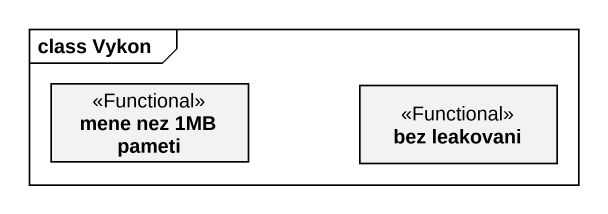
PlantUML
@startuml
mainframe class Vykon
hide circle
hide empty members
class "mene nez 1MB pameti" as mene_nez_1MB_pameti <<Functional>>
class "bez leakovani" as bez_leakovani <<Functional>>
@enduml
